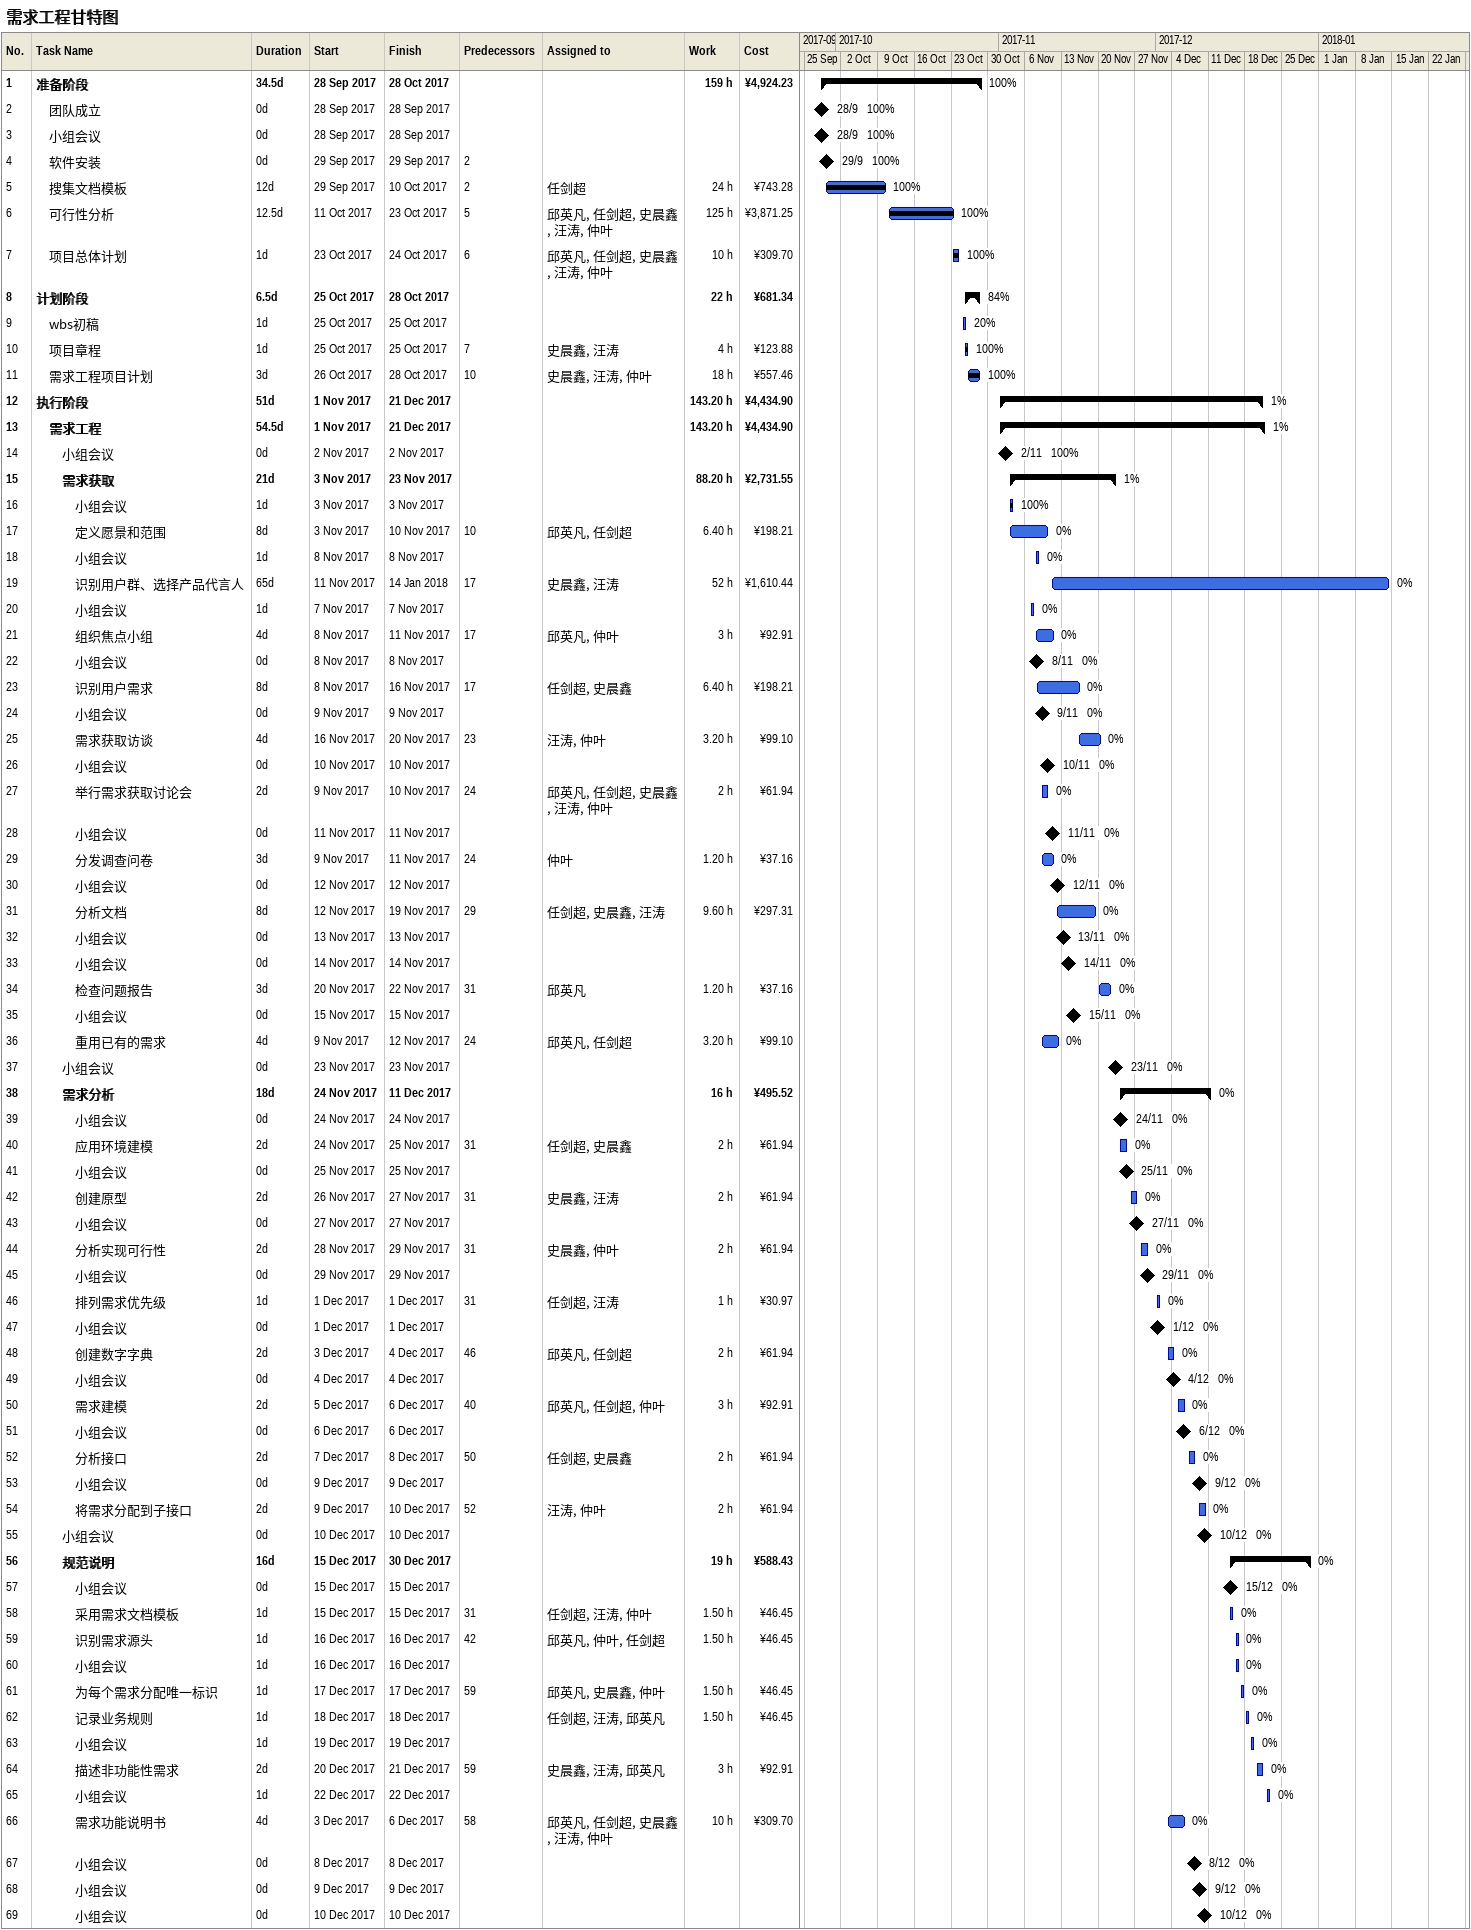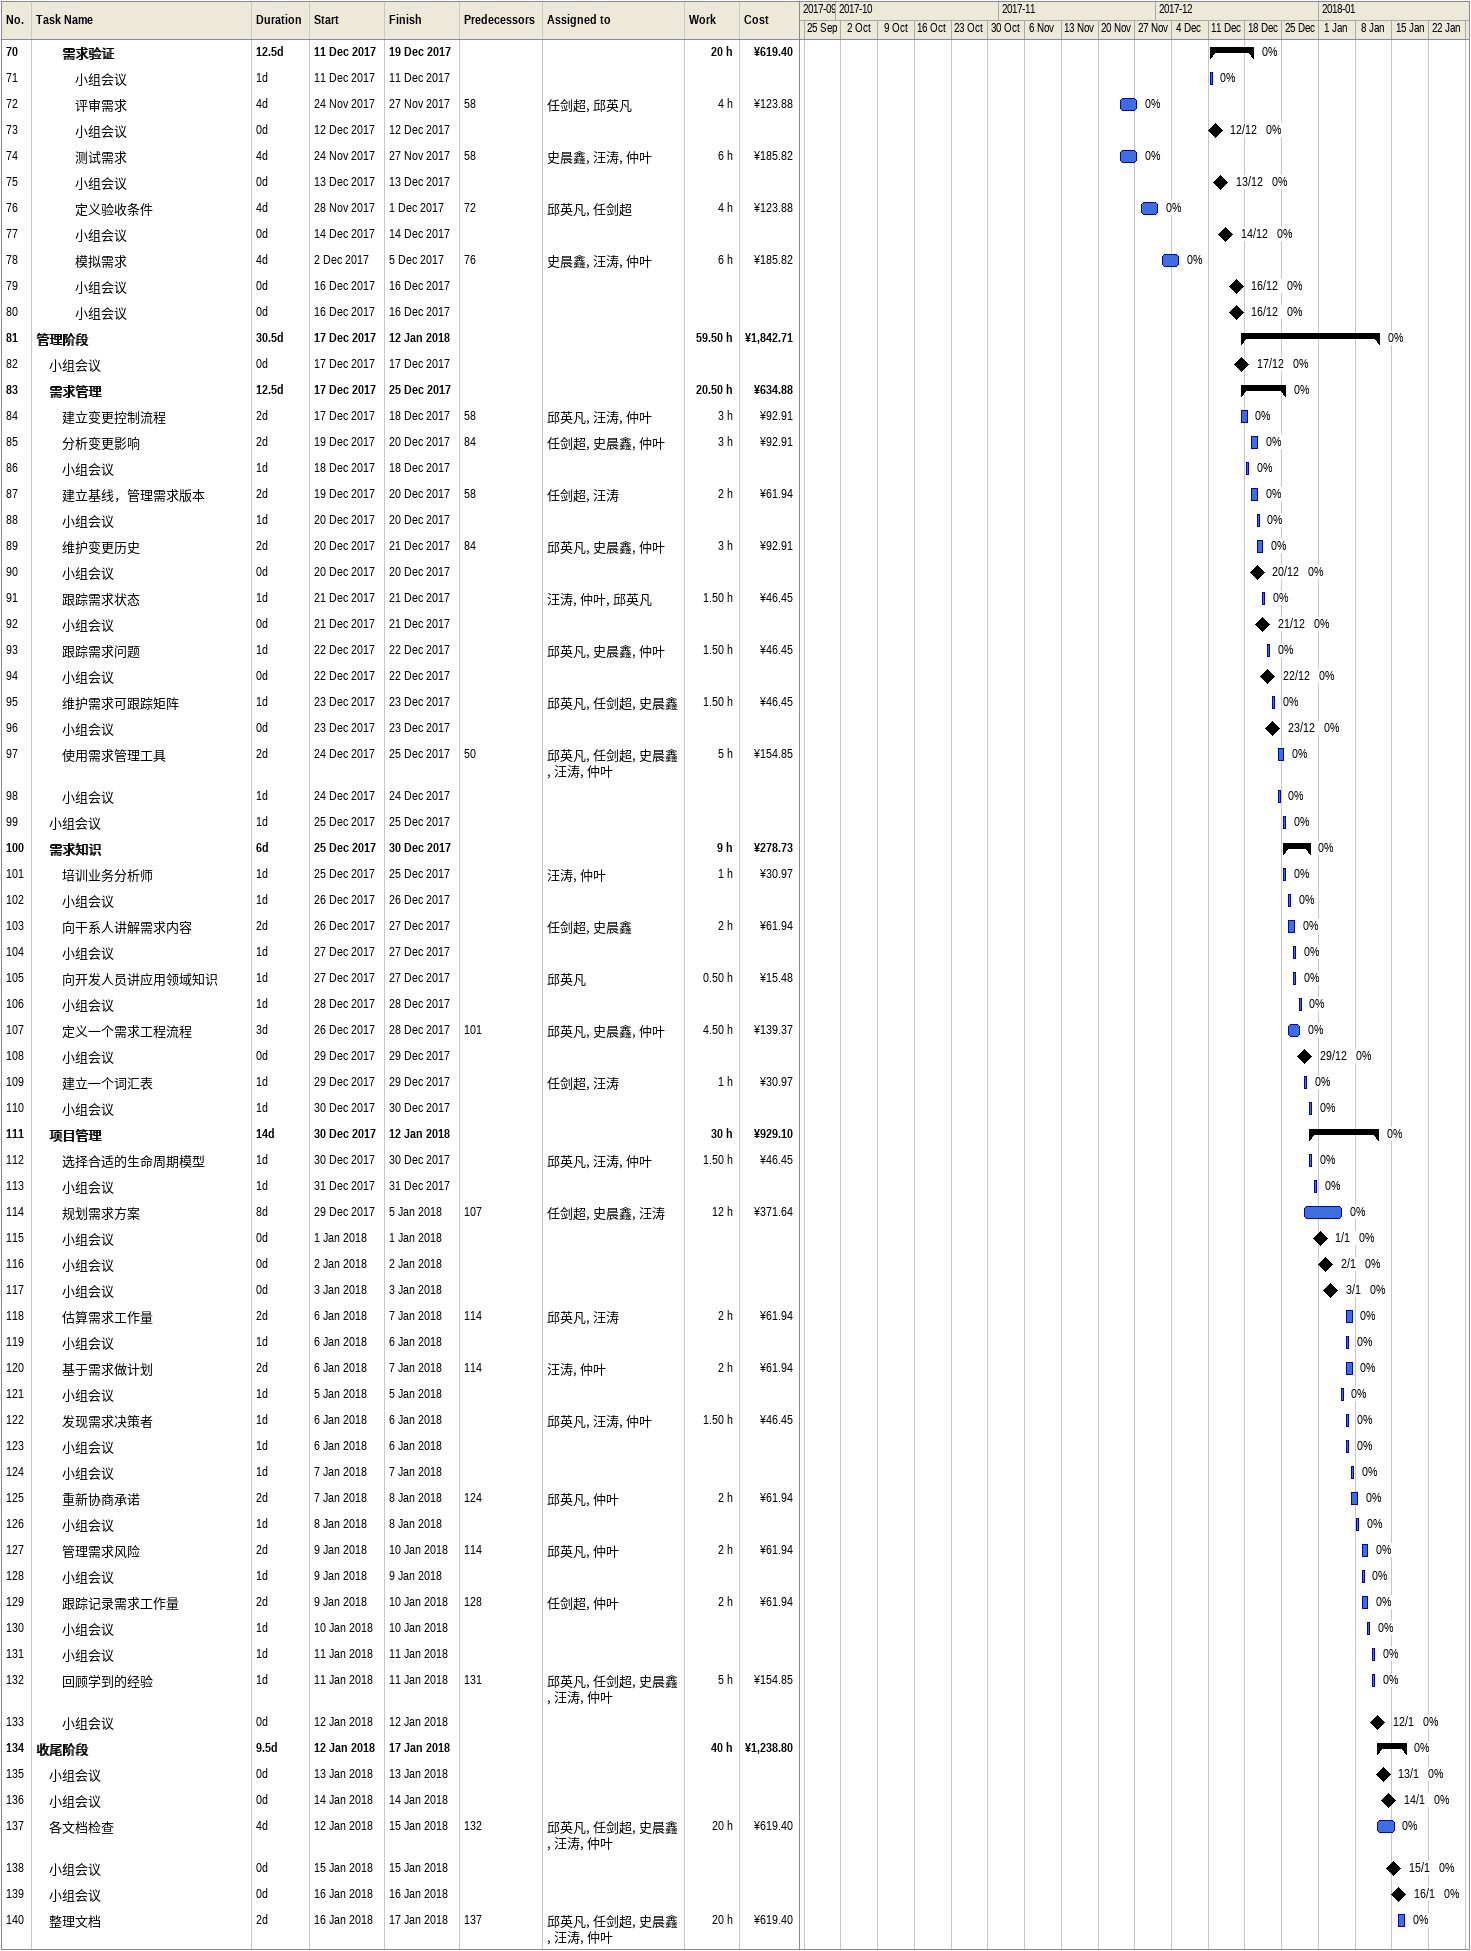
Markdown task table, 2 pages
需求工程甘特图

| ID | Level | Task | Duration | Start | Finish | Predecessors | Resources | % complete | Work (h) | Cost (¥) |
|---|---|---|---|---|---|---|---|---|---|---|
| 1 | 1 | **准备阶段** | 34.5d | 2017-09-28 | 2017-10-28 |  |  | 100 | 159 | 4924.23 |
| 2 | 2 | 团队成立 | 0d | 2017-09-28 | 2017-09-28 |  |  | 100 |  |  |
| 3 | 2 | 小组会议 | 0d | 2017-09-28 | 2017-09-28 |  |  | 100 |  |  |
| 4 | 2 | 软件安装 | 0d | 2017-09-29 | 2017-09-29 | 2 |  | 100 |  |  |
| 5 | 2 | 搜集文档模板 | 12d | 2017-09-29 | 2017-10-10 | 2 | 任剑超 | 100 | 24 | 743.28 |
| 6 | 2 | 可行性分析 | 12.5d | 2017-10-11 | 2017-10-23 | 5 | 邱英凡, 任剑超, 史晨鑫, 汪涛, 仲叶 | 100 | 125 | 3871.25 |
| 7 | 2 | 项目总体计划 | 1d | 2017-10-23 | 2017-10-24 | 6 | 邱英凡, 任剑超, 史晨鑫, 汪涛, 仲叶 | 100 | 10 | 309.70 |
| 8 | 1 | **计划阶段** | 6.5d | 2017-10-25 | 2017-10-28 |  |  | 84 | 22 | 681.34 |
| 9 | 2 | wbs初稿 | 1d | 2017-10-25 | 2017-10-25 |  |  | 20 |  |  |
| 10 | 2 | 项目章程 | 1d | 2017-10-25 | 2017-10-25 | 7 | 史晨鑫, 汪涛 | 100 | 4 | 123.88 |
| 11 | 2 | 需求工程项目计划 | 3d | 2017-10-26 | 2017-10-28 | 10 | 史晨鑫, 汪涛, 仲叶 | 100 | 18 | 557.46 |
| 12 | 1 | **执行阶段** | 51d | 2017-11-01 | 2017-12-21 |  |  | 1 | 143.20 | 4434.90 |
| 13 | 2 | **需求工程** | 54.5d | 2017-11-01 | 2017-12-21 |  |  | 1 | 143.20 | 4434.90 |
| 14 | 3 | 小组会议 | 0d | 2017-11-02 | 2017-11-02 |  |  | 100 |  |  |
| 15 | 3 | **需求获取** | 21d | 2017-11-03 | 2017-11-23 |  |  | 1 | 88.20 | 2731.55 |
| 16 | 4 | 小组会议 | 1d | 2017-11-03 | 2017-11-03 |  |  | 100 |  |  |
| 17 | 4 | 定义愿景和范围 | 8d | 2017-11-03 | 2017-11-10 | 10 | 邱英凡, 任剑超 | 0 | 6.40 | 198.21 |
| 18 | 4 | 小组会议 | 1d | 2017-11-08 | 2017-11-08 |  |  | 0 |  |  |
| 19 | 4 | 识别用户群、选择产品代言人 | 65d | 2017-11-11 | 2018-01-14 | 17 | 史晨鑫, 汪涛 | 0 | 52 | 1610.44 |
| 20 | 4 | 小组会议 | 1d | 2017-11-07 | 2017-11-07 |  |  | 0 |  |  |
| 21 | 4 | 组织焦点小组 | 4d | 2017-11-08 | 2017-11-11 | 17 | 邱英凡, 仲叶 | 0 | 3 | 92.91 |
| 22 | 4 | 小组会议 | 0d | 2017-11-08 | 2017-11-08 |  |  | 0 |  |  |
| 23 | 4 | 识别用户需求 | 8d | 2017-11-08 | 2017-11-16 | 17 | 任剑超, 史晨鑫 | 0 | 6.40 | 198.21 |
| 24 | 4 | 小组会议 | 0d | 2017-11-09 | 2017-11-09 |  |  | 0 |  |  |
| 25 | 4 | 需求获取访谈 | 4d | 2017-11-16 | 2017-11-20 | 23 | 汪涛, 仲叶 | 0 | 3.20 | 99.10 |
| 26 | 4 | 小组会议 | 0d | 2017-11-10 | 2017-11-10 |  |  | 0 |  |  |
| 27 | 4 | 举行需求获取讨论会 | 2d | 2017-11-09 | 2017-11-10 | 24 | 邱英凡, 任剑超, 史晨鑫, 汪涛, 仲叶 | 0 | 2 | 61.94 |
| 28 | 4 | 小组会议 | 0d | 2017-11-11 | 2017-11-11 |  |  | 0 |  |  |
| 29 | 4 | 分发调查问卷 | 3d | 2017-11-09 | 2017-11-11 | 24 | 仲叶 | 0 | 1.20 | 37.16 |
| 30 | 4 | 小组会议 | 0d | 2017-11-12 | 2017-11-12 |  |  | 0 |  |  |
| 31 | 4 | 分析文档 | 8d | 2017-11-12 | 2017-11-19 | 29 | 任剑超, 史晨鑫, 汪涛 | 0 | 9.60 | 297.31 |
| 32 | 4 | 小组会议 | 0d | 2017-11-13 | 2017-11-13 |  |  | 0 |  |  |
| 33 | 4 | 小组会议 | 0d | 2017-11-14 | 2017-11-14 |  |  | 0 |  |  |
| 34 | 4 | 检查问题报告 | 3d | 2017-11-20 | 2017-11-22 | 31 | 邱英凡 | 0 | 1.20 | 37.16 |
| 35 | 4 | 小组会议 | 0d | 2017-11-15 | 2017-11-15 |  |  | 0 |  |  |
| 36 | 4 | 重用已有的需求 | 4d | 2017-11-09 | 2017-11-12 | 24 | 邱英凡, 任剑超 | 0 | 3.20 | 99.10 |
| 37 | 3 | 小组会议 | 0d | 2017-11-23 | 2017-11-23 |  |  | 0 |  |  |
| 38 | 3 | **需求分析** | 18d | 2017-11-24 | 2017-12-11 |  |  | 0 | 16 | 495.52 |
| 39 | 4 | 小组会议 | 0d | 2017-11-24 | 2017-11-24 |  |  | 0 |  |  |
| 40 | 4 | 应用环境建模 | 2d | 2017-11-24 | 2017-11-25 | 31 | 任剑超, 史晨鑫 | 0 | 2 | 61.94 |
| 41 | 4 | 小组会议 | 0d | 2017-11-25 | 2017-11-25 |  |  | 0 |  |  |
| 42 | 4 | 创建原型 | 2d | 2017-11-26 | 2017-11-27 | 31 | 史晨鑫, 汪涛 | 0 | 2 | 61.94 |
| 43 | 4 | 小组会议 | 0d | 2017-11-27 | 2017-11-27 |  |  | 0 |  |  |
| 44 | 4 | 分析实现可行性 | 2d | 2017-11-28 | 2017-11-29 | 31 | 史晨鑫, 仲叶 | 0 | 2 | 61.94 |
| 45 | 4 | 小组会议 | 0d | 2017-11-29 | 2017-11-29 |  |  | 0 |  |  |
| 46 | 4 | 排列需求优先级 | 1d | 2017-12-01 | 2017-12-01 | 31 | 任剑超, 汪涛 | 0 | 1 | 30.97 |
| 47 | 4 | 小组会议 | 0d | 2017-12-01 | 2017-12-01 |  |  | 0 |  |  |
| 48 | 4 | 创建数字字典 | 2d | 2017-12-03 | 2017-12-04 | 46 | 邱英凡, 任剑超 | 0 | 2 | 61.94 |
| 49 | 4 | 小组会议 | 0d | 2017-12-04 | 2017-12-04 |  |  | 0 |  |  |
| 50 | 4 | 需求建模 | 2d | 2017-12-05 | 2017-12-06 | 40 | 邱英凡, 任剑超, 仲叶 | 0 | 3 | 92.91 |
| 51 | 4 | 小组会议 | 0d | 2017-12-06 | 2017-12-06 |  |  | 0 |  |  |
| 52 | 4 | 分析接口 | 2d | 2017-12-07 | 2017-12-08 | 50 | 任剑超, 史晨鑫 | 0 | 2 | 61.94 |
| 53 | 4 | 小组会议 | 0d | 2017-12-09 | 2017-12-09 |  |  | 0 |  |  |
| 54 | 4 | 将需求分配到子接口 | 2d | 2017-12-09 | 2017-12-10 | 52 | 汪涛, 仲叶 | 0 | 2 | 61.94 |
| 55 | 3 | 小组会议 | 0d | 2017-12-10 | 2017-12-10 |  |  | 0 |  |  |
| 56 | 3 | **规范说明** | 16d | 2017-12-15 | 2017-12-30 |  |  | 0 | 19 | 588.43 |
| 57 | 4 | 小组会议 | 0d | 2017-12-15 | 2017-12-15 |  |  | 0 |  |  |
| 58 | 4 | 采用需求文档模板 | 1d | 2017-12-15 | 2017-12-15 | 31 | 任剑超, 汪涛, 仲叶 | 0 | 1.50 | 46.45 |
| 59 | 4 | 识别需求源头 | 1d | 2017-12-16 | 2017-12-16 | 42 | 邱英凡, 仲叶, 任剑超 | 0 | 1.50 | 46.45 |
| 60 | 4 | 小组会议 | 1d | 2017-12-16 | 2017-12-16 |  |  | 0 |  |  |
| 61 | 4 | 为每个需求分配唯一标识 | 1d | 2017-12-17 | 2017-12-17 | 59 | 邱英凡, 史晨鑫, 仲叶 | 0 | 1.50 | 46.45 |
| 62 | 4 | 记录业务规则 | 1d | 2017-12-18 | 2017-12-18 |  | 任剑超, 汪涛, 邱英凡 | 0 | 1.50 | 46.45 |
| 63 | 4 | 小组会议 | 1d | 2017-12-19 | 2017-12-19 |  |  | 0 |  |  |
| 64 | 4 | 描述非功能性需求 | 2d | 2017-12-20 | 2017-12-21 | 59 | 史晨鑫, 汪涛, 邱英凡 | 0 | 3 | 92.91 |
| 65 | 4 | 小组会议 | 1d | 2017-12-22 | 2017-12-22 |  |  | 0 |  |  |
| 66 | 4 | 需求功能说明书 | 4d | 2017-12-03 | 2017-12-06 | 58 | 邱英凡, 任剑超, 史晨鑫, 汪涛, 仲叶 | 0 | 10 | 309.70 |
| 67 | 4 | 小组会议 | 0d | 2017-12-08 | 2017-12-08 |  |  | 0 |  |  |
| 68 | 4 | 小组会议 | 0d | 2017-12-09 | 2017-12-09 |  |  | 0 |  |  |
| 69 | 4 | 小组会议 | 0d | 2017-12-10 | 2017-12-10 |  |  | 0 |  |  |
| 70 | 3 | **需求验证** | 12.5d | 2017-12-11 | 2017-12-19 |  |  | 0 | 20 | 619.40 |
| 71 | 4 | 小组会议 | 1d | 2017-12-11 | 2017-12-11 |  |  | 0 |  |  |
| 72 | 4 | 评审需求 | 4d | 2017-11-24 | 2017-11-27 | 58 | 任剑超, 邱英凡 | 0 | 4 | 123.88 |
| 73 | 4 | 小组会议 | 0d | 2017-12-12 | 2017-12-12 |  |  | 0 |  |  |
| 74 | 4 | 测试需求 | 4d | 2017-11-24 | 2017-11-27 | 58 | 史晨鑫, 汪涛, 仲叶 | 0 | 6 | 185.82 |
| 75 | 4 | 小组会议 | 0d | 2017-12-13 | 2017-12-13 |  |  | 0 |  |  |
| 76 | 4 | 定义验收条件 | 4d | 2017-11-28 | 2017-12-01 | 72 | 邱英凡, 任剑超 | 0 | 4 | 123.88 |
| 77 | 4 | 小组会议 | 0d | 2017-12-14 | 2017-12-14 |  |  | 0 |  |  |
| 78 | 4 | 模拟需求 | 4d | 2017-12-02 | 2017-12-05 | 76 | 史晨鑫, 汪涛, 仲叶 | 0 | 6 | 185.82 |
| 79 | 4 | 小组会议 | 0d | 2017-12-16 | 2017-12-16 |  |  | 0 |  |  |
| 80 | 4 | 小组会议 | 0d | 2017-12-16 | 2017-12-16 |  |  | 0 |  |  |
| 81 | 1 | **管理阶段** | 30.5d | 2017-12-17 | 2018-01-12 |  |  | 0 | 59.50 | 1842.71 |
| 82 | 2 | 小组会议 | 0d | 2017-12-17 | 2017-12-17 |  |  | 0 |  |  |
| 83 | 2 | **需求管理** | 12.5d | 2017-12-17 | 2017-12-25 |  |  | 0 | 20.50 | 634.88 |
| 84 | 3 | 建立变更控制流程 | 2d | 2017-12-17 | 2017-12-18 | 58 | 邱英凡, 汪涛, 仲叶 | 0 | 3 | 92.91 |
| 85 | 3 | 分析变更影响 | 2d | 2017-12-19 | 2017-12-20 | 84 | 任剑超, 史晨鑫, 仲叶 | 0 | 3 | 92.91 |
| 86 | 3 | 小组会议 | 1d | 2017-12-18 | 2017-12-18 |  |  | 0 |  |  |
| 87 | 3 | 建立基线，管理需求版本 | 2d | 2017-12-19 | 2017-12-20 | 58 | 任剑超, 汪涛 | 0 | 2 | 61.94 |
| 88 | 3 | 小组会议 | 1d | 2017-12-20 | 2017-12-20 |  |  | 0 |  |  |
| 89 | 3 | 维护变更历史 | 2d | 2017-12-20 | 2017-12-21 | 84 | 邱英凡, 史晨鑫, 仲叶 | 0 | 3 | 92.91 |
| 90 | 3 | 小组会议 | 0d | 2017-12-20 | 2017-12-20 |  |  | 0 |  |  |
| 91 | 3 | 跟踪需求状态 | 1d | 2017-12-21 | 2017-12-21 |  | 汪涛, 仲叶, 邱英凡 | 0 | 1.50 | 46.45 |
| 92 | 3 | 小组会议 | 0d | 2017-12-21 | 2017-12-21 |  |  | 0 |  |  |
| 93 | 3 | 跟踪需求问题 | 1d | 2017-12-22 | 2017-12-22 |  | 邱英凡, 史晨鑫, 仲叶 | 0 | 1.50 | 46.45 |
| 94 | 3 | 小组会议 | 0d | 2017-12-22 | 2017-12-22 |  |  | 0 |  |  |
| 95 | 3 | 维护需求可跟踪矩阵 | 1d | 2017-12-23 | 2017-12-23 |  | 邱英凡, 任剑超, 史晨鑫 | 0 | 1.50 | 46.45 |
| 96 | 3 | 小组会议 | 0d | 2017-12-23 | 2017-12-23 |  |  | 0 |  |  |
| 97 | 3 | 使用需求管理工具 | 2d | 2017-12-24 | 2017-12-25 | 50 | 邱英凡, 任剑超, 史晨鑫, 汪涛, 仲叶 | 0 | 5 | 154.85 |
| 98 | 3 | 小组会议 | 1d | 2017-12-24 | 2017-12-24 |  |  | 0 |  |  |
| 99 | 2 | 小组会议 | 1d | 2017-12-25 | 2017-12-25 |  |  | 0 |  |  |
| 100 | 2 | **需求知识** | 6d | 2017-12-25 | 2017-12-30 |  |  | 0 | 9 | 278.73 |
| 101 | 3 | 培训业务分析师 | 1d | 2017-12-25 | 2017-12-25 |  | 汪涛, 仲叶 | 0 | 1 | 30.97 |
| 102 | 3 | 小组会议 | 1d | 2017-12-26 | 2017-12-26 |  |  | 0 |  |  |
| 103 | 3 | 向干系人讲解需求内容 | 2d | 2017-12-26 | 2017-12-27 |  | 任剑超, 史晨鑫 | 0 | 2 | 61.94 |
| 104 | 3 | 小组会议 | 1d | 2017-12-27 | 2017-12-27 |  |  | 0 |  |  |
| 105 | 3 | 向开发人员讲应用领域知识 | 1d | 2017-12-27 | 2017-12-27 |  | 邱英凡 | 0 | 0.50 | 15.48 |
| 106 | 3 | 小组会议 | 1d | 2017-12-28 | 2017-12-28 |  |  | 0 |  |  |
| 107 | 3 | 定义一个需求工程流程 | 3d | 2017-12-26 | 2017-12-28 | 101 | 邱英凡, 史晨鑫, 仲叶 | 0 | 4.50 | 139.37 |
| 108 | 3 | 小组会议 | 0d | 2017-12-29 | 2017-12-29 |  |  | 0 |  |  |
| 109 | 3 | 建立一个词汇表 | 1d | 2017-12-29 | 2017-12-29 |  | 任剑超, 汪涛 | 0 | 1 | 30.97 |
| 110 | 3 | 小组会议 | 1d | 2017-12-30 | 2017-12-30 |  |  | 0 |  |  |
| 111 | 2 | **项目管理** | 14d | 2017-12-30 | 2018-01-12 |  |  | 0 | 30 | 929.10 |
| 112 | 3 | 选择合适的生命周期模型 | 1d | 2017-12-30 | 2017-12-30 |  | 邱英凡, 汪涛, 仲叶 | 0 | 1.50 | 46.45 |
| 113 | 3 | 小组会议 | 1d | 2017-12-31 | 2017-12-31 |  |  | 0 |  |  |
| 114 | 3 | 规划需求方案 | 8d | 2017-12-29 | 2018-01-05 | 107 | 任剑超, 史晨鑫, 汪涛 | 0 | 12 | 371.64 |
| 115 | 3 | 小组会议 | 0d | 2018-01-01 | 2018-01-01 |  |  | 0 |  |  |
| 116 | 3 | 小组会议 | 0d | 2018-01-02 | 2018-01-02 |  |  | 0 |  |  |
| 117 | 3 | 小组会议 | 0d | 2018-01-03 | 2018-01-03 |  |  | 0 |  |  |
| 118 | 3 | 估算需求工作量 | 2d | 2018-01-06 | 2018-01-07 | 114 | 邱英凡, 汪涛 | 0 | 2 | 61.94 |
| 119 | 3 | 小组会议 | 1d | 2018-01-06 | 2018-01-06 |  |  | 0 |  |  |
| 120 | 3 | 基于需求做计划 | 2d | 2018-01-06 | 2018-01-07 | 114 | 汪涛, 仲叶 | 0 | 2 | 61.94 |
| 121 | 3 | 小组会议 | 1d | 2018-01-05 | 2018-01-05 |  |  | 0 |  |  |
| 122 | 3 | 发现需求决策者 | 1d | 2018-01-06 | 2018-01-06 |  | 邱英凡, 汪涛, 仲叶 | 0 | 1.50 | 46.45 |
| 123 | 3 | 小组会议 | 1d | 2018-01-06 | 2018-01-06 |  |  | 0 |  |  |
| 124 | 3 | 小组会议 | 1d | 2018-01-07 | 2018-01-07 |  |  | 0 |  |  |
| 125 | 3 | 重新协商承诺 | 2d | 2018-01-07 | 2018-01-08 | 124 | 邱英凡, 仲叶 | 0 | 2 | 61.94 |
| 126 | 3 | 小组会议 | 1d | 2018-01-08 | 2018-01-08 |  |  | 0 |  |  |
| 127 | 3 | 管理需求风险 | 2d | 2018-01-09 | 2018-01-10 | 114 | 邱英凡, 仲叶 | 0 | 2 | 61.94 |
| 128 | 3 | 小组会议 | 1d | 2018-01-09 | 2018-01-09 |  |  | 0 |  |  |
| 129 | 3 | 跟踪记录需求工作量 | 2d | 2018-01-09 | 2018-01-10 | 128 | 任剑超, 仲叶 | 0 | 2 | 61.94 |
| 130 | 3 | 小组会议 | 1d | 2018-01-10 | 2018-01-10 |  |  | 0 |  |  |
| 131 | 3 | 小组会议 | 1d | 2018-01-11 | 2018-01-11 |  |  | 0 |  |  |
| 132 | 3 | 回顾学到的经验 | 1d | 2018-01-11 | 2018-01-11 | 131 | 邱英凡, 任剑超, 史晨鑫, 汪涛, 仲叶 | 0 | 5 | 154.85 |
| 133 | 3 | 小组会议 | 0d | 2018-01-12 | 2018-01-12 |  |  | 0 |  |  |
| 134 | 1 | **收尾阶段** | 9.5d | 2018-01-12 | 2018-01-17 |  |  | 0 | 40 | 1238.80 |
| 135 | 2 | 小组会议 | 0d | 2018-01-13 | 2018-01-13 |  |  | 0 |  |  |
| 136 | 2 | 小组会议 | 0d | 2018-01-14 | 2018-01-14 |  |  | 0 |  |  |
| 137 | 2 | 各文档检查 | 4d | 2018-01-12 | 2018-01-15 | 132 | 邱英凡, 任剑超, 史晨鑫, 汪涛, 仲叶 | 0 | 20 | 619.40 |
| 138 | 2 | 小组会议 | 0d | 2018-01-15 | 2018-01-15 |  |  | 0 |  |  |
| 139 | 2 | 小组会议 | 0d | 2018-01-16 | 2018-01-16 |  |  | 0 |  |  |
| 140 | 2 | 整理文档 | 2d | 2018-01-16 | 2018-01-17 | 137 | 邱英凡, 任剑超, 史晨鑫, 汪涛, 仲叶 | 0 | 20 | 619.40 |
